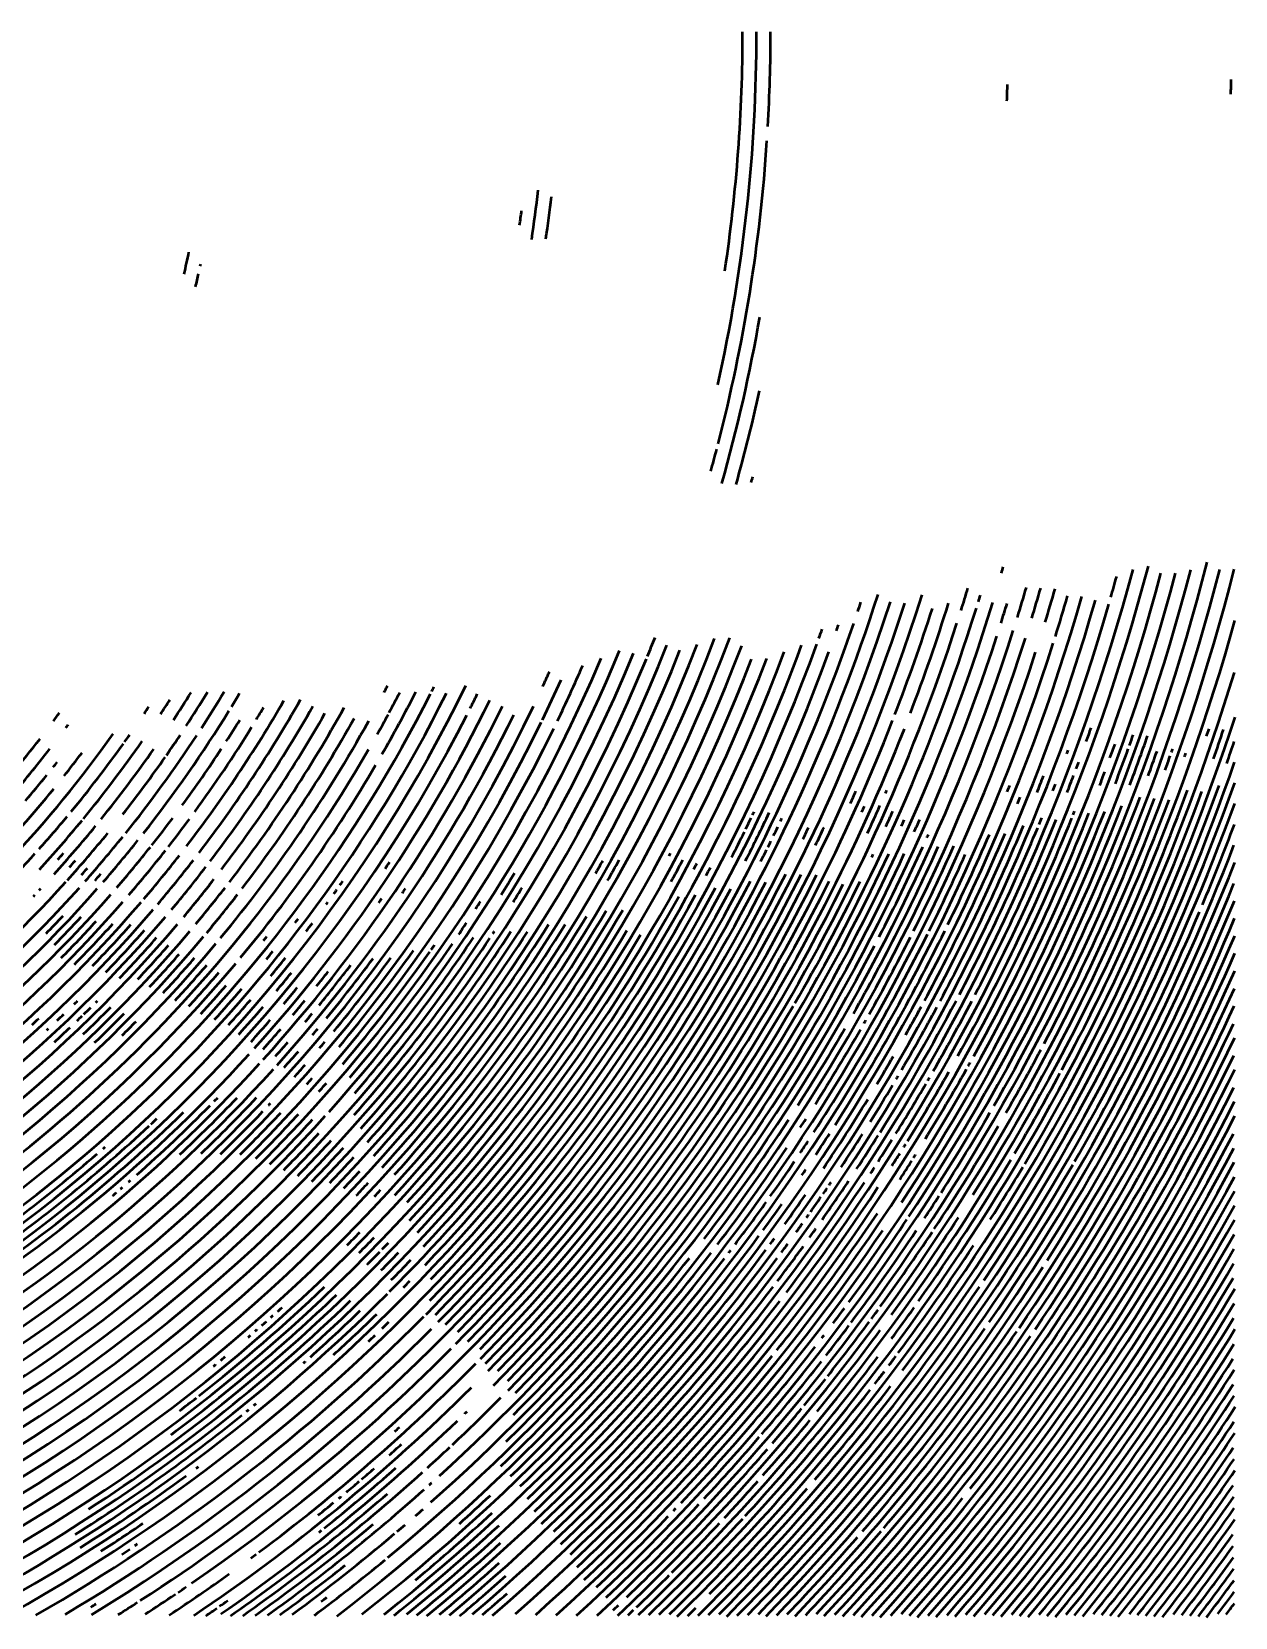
# Model space of a CAD drawing. Header units: millimetres. Extents: x -283 to 564, y -30 to 598.
# Drawn here: x 322.7 to 564.2, y -30.3 to 287.9 of the extents above; entities that cross this region are included whole.
import ezdxf

# ---------------------------------------------------------------- set-up
doc = ezdxf.new("R2010")
doc.units = ezdxf.units.MM
doc.layers.get('0').update_dxf_attribs({"lineweight": 50, "true_color": 0xffffff})

msp = doc.modelspace()

# ---------------------------------------------------------------- linework, layer by layer
for centre, radius, start, end in [((140.83, 287.84), 327.31, 347.4996, 359.9995), ((140.83, 287.84), 324.51, 351.4982, 0.0031), ((140.83, 287.84), 330.12, 356.7003, 0.0015), ((140.83, 287.84), 377.78, 357.9009, 358.3989), ((140.83, 287.83), 422.63, 358.3015, 358.7015), ((140.83, 287.84), 330.12, 345.4985, 356.2023), ((140.83, 287.84), 285.26, 351.5983, 353.6014), ((140.83, 287.84), 288.06, 351.7011, 353.4021), ((140.83, 287.84), 282.46, 352.0996, 352.6983), ((140.83, 287.84), 217.97, 347.101, 348.2984), ((140.83, 287.84), 220.78, 346.5988, 347.2982), ((140.83, 287.84), 220.78, 347.6997, 347.8004), ((140.83, 287.84), 332.92, 344.2025, 350.0999), ((140.83, 287.84), 335.72, 344.2997, 347.601), ((140.83, 287.84), 330.12, 344.5027, 345.3029), ((140.83, 287.83), 338.53, 344.5037, 344.6996), ((140.83, 287.84), 431.04, 312.5011, 345.7007), ((140.83, 287.84), 417.03, 310.401, 344.9995), ((140.83, 287.84), 419.83, 310.8003, 345.2002), ((140.83, 287.84), 422.63, 311.3004, 345.1015), ((140.83, 287.84), 425.44, 311.6997, 345.2015), ((140.83, 287.84), 428.24, 312.099, 345.3993), ((140.83, 287.84), 433.85, 312.9004, 345.5993), ((140.83, 287.84), 436.65, 313.2997, 345.7006), ((140.83, 287.84), 391.79, 343.9003, 344.0989), ((140.83, 287.84), 414.22, 344.0993, 344.7008), ((140.83, 287.83), 386.19, 342.5018, 343.2012), ((140.83, 287.84), 397.4, 342.8001, 343.7009), ((140.83, 287.83), 400.2, 342.9006, 343.8014), ((140.83, 287.84), 403.01, 342.8994, 343.9009), ((140.83, 287.84), 372.17, 301.3991, 342.0993), ((140.83, 287.84), 377.78, 304.5002, 342.6013), ((140.83, 287.84), 408.61, 308.9989, 343.8995), ((140.83, 287.84), 411.42, 309.401, 343.9016), ((140.83, 287.84), 369.37, 315.5, 342.2007), ((140.83, 287.84), 391.79, 312.299, 343.0004), ((140.83, 287.84), 414.22, 309.901, 343.9008), ((140.83, 287.84), 374.97, 315.4006, 342.1992), ((140.83, 287.84), 388.99, 315.5003, 342.699), ((140.83, 287.84), 366.56, 341.499, 341.8011), ((140.83, 287.84), 380.58, 338.8993, 342.3012), ((140.83, 287.84), 383.38, 339.0999, 342.5998), ((140.83, 287.83), 388.99, 342.9017, 343.1003), ((140.83, 287.84), 394.6, 342.5018, 343.1005), ((140.83, 287.84), 405.81, 342.5991, 343.7993), ((140.83, 287.84), 366.56, 315.4, 341.0992), ((140.83, 287.84), 386.19, 315.2996, 342.1011), ((140.83, 287.84), 439.45, 313.7004, 344.4004), ((140.83, 287.82), 363.76, 340.7018, 340.9033), ((140.83, 287.84), 341.33, 291.501, 339.1001), ((140.83, 287.84), 344.13, 292.5997, 339.298), ((140.83, 287.84), 400.2, 307.4009, 342.3015), ((140.83, 287.84), 397.4, 309.6006, 342.4002), ((140.83, 287.84), 394.6, 311.5989, 342.1016), ((140.83, 287.84), 330.12, 337.6987, 338.3981), ((140.83, 287.84), 360.95, 340.3003, 340.5996), ((140.83, 287.84), 327.31, 283.9986, 337.6015), ((140.83, 287.84), 332.92, 287.4998, 338.2994), ((140.83, 287.84), 335.72, 288.9007, 338.3015), ((140.83, 287.84), 338.53, 290.2008, 338.7008), ((140.83, 287.84), 346.94, 293.7012, 339.1993), ((140.83, 287.84), 355.35, 296.6001, 339.4992), ((140.83, 287.84), 360.95, 298.4003, 340.0992), ((140.83, 287.84), 363.76, 299.1996, 340.0005), ((140.83, 287.84), 324.51, 318.0999, 337.4988), ((140.83, 287.84), 403.01, 308.0016, 342.0014), ((140.83, 287.84), 405.81, 308.4989, 342.4007), ((140.83, 287.84), 358.15, 315.1002, 339.9013), ((140.83, 287.84), 321.71, 281.8012, 336.9988), ((140.83, 287.84), 330.12, 285.8024, 337.598), ((140.83, 287.84), 349.74, 294.6992, 338.8992), ((140.83, 287.84), 352.54, 295.7, 339.0999), ((140.83, 287.84), 313.29, 335.2023, 335.801), ((140.83, 287.84), 318.9, 334.2998, 336.4987), ((140.83, 287.84), 442.26, 314.0997, 343.1001), ((140.83, 287.84), 299.28, 284.5993, 334.0001), ((140.83, 287.84), 285.26, 332.3001, 332.6023), ((140.83, 287.83), 293.67, 333.2026, 333.404), ((140.83, 287.84), 316.1, 334.1021, 335.7023), ((140.83, 287.84), 296.47, 294.8031, 333.3994), ((140.83, 287.84), 293.67, 295.3997, 333.1008), ((140.83, 287.84), 248.81, 326.5997, 327.3998), ((140.83, 287.84), 251.62, 326.7027, 328.2022), ((140.83, 287.84), 254.42, 326.8, 328.6017), ((140.83, 287.84), 268.44, 322.5018, 329.9995), ((140.83, 287.84), 271.24, 322.5989, 330.3988), ((140.83, 287.84), 257.22, 327.0986, 329.001), ((140.83, 287.84), 260.03, 328.6003, 329.2997), ((140.83, 287.84), 304.88, 318.0017, 333.8979), ((140.83, 287.84), 290.87, 330.0998, 332.903), ((140.83, 287.84), 288.06, 331.6978, 332.5987), ((140.83, 287.84), 302.08, 333.3026, 333.9013), ((140.83, 287.84), 313.29, 282.6008, 334.402), ((140.83, 287.84), 302.08, 284.1985, 333.0006), ((140.83, 287.84), 231.99, 323.3983, 323.9019), ((140.83, 287.84), 260.03, 321.8019, 328.3987), ((140.83, 287.83), 246.01, 326.2014, 326.5986), ((140.83, 287.84), 274.05, 322.6009, 330.4008), ((140.83, 287.84), 285.26, 320.399, 331.0021), ((140.83, 287.84), 276.85, 322.603, 330.4029), ((140.83, 287.84), 262.83, 327.203, 328.2997), ((140.83, 287.84), 279.65, 322.398, 330.998), ((140.83, 287.84), 282.46, 322.5007, 330.7986), ((140.83, 287.84), 265.63, 328.6995, 329.2982), ((140.83, 287.84), 307.69, 317.903, 333.9), ((140.83, 287.84), 310.49, 318.1009, 333.8013), ((140.83, 287.83), 288.06, 330.7024, 331.6032), ((140.83, 287.84), 380.58, 315.6005, 338.7006), ((140.83, 287.84), 445.06, 314.3997, 341.9999), ((140.83, 287.84), 318.9, 281.8999, 333.9976), ((140.83, 287.84), 316.1, 282.2, 334.0012), ((140.83, 287.84), 243.21, 316.8992, 324.5983), ((140.83, 287.83), 234.8, 323.502, 323.7035), ((140.83, 287.84), 246.01, 324.6004, 325.0033), ((140.83, 287.84), 257.22, 321.3018, 326.7012), ((140.83, 287.84), 254.42, 325.1995, 326.3018), ((140.83, 287.84), 265.63, 323.8985, 328.302), ((140.83, 287.84), 383.38, 315.499, 338.5992), ((140.83, 287.84), 418.43, 340.0987, 340.4987), ((140.83, 287.83), 426.84, 340.3998, 340.702), ((140.83, 287.84), 429.64, 339.3992, 340.8009), ((140.83, 287.84), 440.86, 341.2993, 341.4994), ((140.83, 287.84), 443.66, 340.7997, 341.5998), ((140.83, 287.84), 288.06, 296.4979, 330.0025), ((140.83, 287.84), 231.99, 318.0996, 322.3016), ((140.83, 287.84), 234.8, 319.1034, 322.2032), ((140.83, 287.84), 246.01, 320.4991, 324.4997), ((140.83, 287.84), 248.81, 320.6018, 325.1005), ((140.83, 287.84), 251.62, 321.1019, 325.1026), ((140.83, 287.84), 262.83, 323.8014, 326.8005), ((140.84, 287.85), 415.62, 339.5974, 339.6981), ((140.83, 287.84), 424.03, 339.8983, 340.2984), ((140.83, 287.83), 426.84, 339.2997, 340.3012), ((140.83, 287.83), 432.44, 339.8018, 340.5012), ((140.82, 287.8), 435.25, 340.6053, 340.7032), ((140.83, 287.84), 446.46, 340.8004, 341.4005), ((140.83, 287.84), 237.6, 321.601, 321.9031), ((140.83, 287.84), 240.4, 321.603, 323.0018), ((140.83, 287.84), 254.42, 321.8984, 325.0989), ((140.83, 287.84), 290.87, 320.3023, 329.6017), ((140.83, 287.84), 447.86, 314.8004, 340.8996), ((140.83, 287.82), 418.43, 339.3009, 339.5023), ((140.83, 287.84), 435.25, 340.1002, 340.5003), ((140.83, 287.84), 438.05, 340.5996, 340.7004), ((140.83, 287.84), 237.6, 319.5026, 321.1028), ((140.83, 287.84), 449.27, 326.0997, 340.3999), ((140.83, 287.83), 412.82, 338.2994, 338.8002), ((140.83, 287.83), 415.62, 338.501, 338.7024), ((140.83, 287.84), 418.43, 338.5993, 339.1001), ((140.83, 287.83), 424.03, 339.1026, 339.4998), ((140.83, 287.84), 240.4, 316.1979, 320.8028), ((140.83, 287.84), 379.18, 335.8984, 336.2984), ((140.83, 287.83), 384.78, 336.6016, 336.7024), ((140.83, 287.84), 446.46, 323.0007, 340.2006), ((140.83, 287.84), 438.05, 327.7995, 339.4), ((140.83, 287.84), 432.44, 330.0993, 339.2), ((140.84, 287.85), 407.21, 337.9987, 338.1973), ((140.83, 287.84), 410.02, 337.7979, 337.9993), ((140.83, 287.84), 443.66, 329.1996, 339.9006), ((140.83, 287.84), 435.25, 332.1996, 339.3), ((140.83, 287.84), 440.86, 331.8008, 339.8007), ((140.83, 287.84), 450.67, 315.1997, 339.9001), ((140.83, 287.83), 365.16, 332.9014, 334.5995), ((140.84, 287.86), 362.36, 334.2967, 334.3975), ((140.83, 287.83), 381.98, 335.8014, 336), ((140.83, 287.84), 384.78, 335.2987, 336.1996), ((140.83, 287.84), 387.59, 335.7011, 336.199), ((140.83, 287.84), 426.84, 326.6009, 338.4993), ((140.83, 287.84), 429.64, 326.4015, 338.8007), ((140.83, 287.84), 424.03, 330.9996, 338.3014), ((140.82, 287.81), 421.23, 338.1052, 338.2059), ((140.83, 287.84), 246.01, 318.1993, 320.2024), ((140.83, 287.84), 248.81, 317.502, 320.5011), ((140.83, 287.84), 251.62, 317.8008, 320.6991), ((140.83, 287.84), 262.83, 321.6024, 323.102), ((140.83, 287.84), 265.63, 322.0017, 323.5012), ((140.83, 287.83), 362.36, 332.8014, 333.6995), ((140.83, 287.84), 362.36, 333.7994, 334.1995), ((140.83, 287.83), 367.96, 334.0008, 334.3002), ((140.82, 287.82), 367.96, 334.5033, 334.604), ((140.83, 287.83), 373.57, 334.3007, 334.7007), ((140.83, 287.84), 376.37, 334.2994, 334.9009), ((140.83, 287.84), 390.39, 335.898, 336.0994), ((140.83, 287.83), 393.2, 335.9013, 336.3014), ((140.83, 287.84), 412.82, 331.9007, 337.3002), ((140.83, 287.84), 421.23, 330.7989, 338), ((140.83, 287.84), 415.62, 332.3, 337.4001), ((140.83, 287.84), 418.43, 332.5007, 337.7994), ((140.83, 287.82), 415.62, 337.5029, 337.7015), ((140.83, 287.84), 452.07, 337.1999, 339.4003), ((140.83, 287.84), 254.42, 317.9986, 320.8018), ((140.83, 287.84), 257.22, 318.4985, 321.1003), ((140.83, 287.84), 260.03, 318.9986, 321.399), ((140.83, 287.84), 262.83, 319.2022, 321.5019), ((140.83, 287.84), 453.47, 315.4997, 338.9006), ((140.84, 287.85), 367.96, 333.5969, 333.7983), ((140.83, 287.84), 398.8, 330.3993, 335.8016), ((140.83, 287.84), 396, 332.6997, 335.6008), ((140.83, 287.84), 401.61, 333.2998, 335.9995), ((140.83, 287.84), 410.02, 331.7, 336.9008), ((140.82, 287.81), 396, 335.905, 336.0057), ((140.83, 287.84), 407.21, 333.8997, 336.7001), ((140.83, 287.84), 246.01, 317.0018, 317.9026), ((140.83, 287.84), 250.22, 318.3976, 318.8005), ((140.83, 287.84), 253.02, 318.5007, 318.898), ((140.83, 287.84), 265.63, 319.2991, 321.8002), ((140.83, 287.84), 268.44, 319.5977, 321.9981), ((140.83, 287.84), 271.24, 319.8012, 322.2016), ((140.83, 287.83), 303.48, 326.3997, 326.7018), ((140.83, 287.84), 393.2, 315.1005, 335.2016), ((140.83, 287.84), 390.39, 315.5992, 335.0009), ((140.83, 287.83), 339.93, 330.2035, 330.7015), ((140.83, 287.83), 342.73, 330.1993, 330.9995), ((140.84, 287.86), 351.14, 331.8963, 331.9971), ((140.83, 287.83), 353.95, 331.2006, 332.0007), ((140.83, 287.83), 367.96, 333.0997, 333.4997), ((140.83, 287.84), 387.59, 334.6991, 334.7998), ((140.83, 287.84), 404.41, 333.5004, 335.9008), ((140.83, 287.84), 454.87, 325.2995, 338.5002), ((140.83, 287.83), 255.82, 318.5996, 319.0025), ((140.83, 287.84), 258.63, 318.8011, 319.1984), ((140.83, 287.84), 274.05, 319.9992, 322.2989), ((140.83, 287.84), 276.85, 320.102, 322.0995), ((140.83, 287.84), 373.57, 315.7017, 333.1003), ((140.83, 287.84), 376.37, 315.7009, 333.3009), ((140.83, 287.84), 379.18, 315.8009, 333.5016), ((140.83, 287.84), 325.91, 327.8982, 328.7991), ((140.83, 287.83), 356.75, 331.9, 332.1014), ((140.83, 287.83), 359.55, 331.9028, 332.2021), ((140.83, 287.84), 260.03, 298.5981, 318.6013), ((140.83, 287.84), 262.83, 298.298, 318.7992), ((140.83, 287.84), 257.22, 299.3011, 318.1013), ((140.83, 287.84), 254.42, 299.9984, 317.8978), ((140.84, 287.84), 251.62, 316.3997, 316.5004), ((140.84, 287.85), 251.62, 316.7955, 316.8962), ((140.83, 287.84), 279.65, 320.199, 322.1014), ((140.83, 287.84), 282.46, 320.2011, 322.1986), ((140.83, 287.84), 297.88, 324.4985, 324.7), ((140.84, 287.84), 297.88, 324.8998, 325.1012), ((140.84, 287.84), 309.09, 325.999, 326.2005), ((140.83, 287.84), 359.55, 316.5, 331.2016), ((140.83, 287.84), 365.16, 315.7991, 331.8995), ((140.83, 287.84), 362.36, 316.3006, 331.7016), ((140.83, 287.84), 367.96, 315.5997, 332.3995), ((140.83, 287.84), 370.77, 315.5989, 332.6002), ((140.83, 287.84), 381.98, 315.6015, 333.5008), ((140.83, 287.84), 384.78, 315.7015, 333.6008), ((140.83, 287.83), 328.71, 327.9006, 328.4993), ((140.83, 287.84), 456.27, 315.9004, 338.0004), ((140.83, 287.84), 387.59, 329.8008, 333.8993), ((140.83, 287.84), 271.24, 296.301, 319.4991), ((140.83, 287.84), 268.44, 296.9984, 319.402), ((140.83, 287.84), 265.63, 297.6007, 318.9019), ((140.83, 287.84), 297.88, 324, 324.1007), ((140.83, 287.84), 306.29, 325.1978, 325.3992), ((140.83, 287.84), 345.54, 317.4997, 329.3002), ((140.83, 287.84), 348.34, 317.5997, 329.6016), ((140.83, 287.84), 356.75, 316.9008, 330.9002), ((140.83, 287.83), 323.11, 327.0015, 327.3036), ((140.83, 287.84), 457.68, 327.3997, 337.6), ((140.83, 287.84), 274.05, 296.0009, 319.6019), ((140.83, 287.84), 276.85, 295.8015, 319.699), ((140.83, 287.84), 258.63, 315.6012, 316.6978), ((140.83, 287.84), 261.43, 315.5026, 317.198), ((140.83, 287.84), 264.23, 315.3032, 317.5021), ((140.83, 287.84), 267.04, 315.501, 317.9014), ((140.83, 287.84), 269.84, 316.001, 318.4013), ((140.83, 287.83), 295.07, 322.7005, 322.9019), ((140.83, 287.84), 297.88, 322.702, 323.0992), ((140.83, 287.84), 337.12, 318.0028, 327.9008), ((140.83, 287.84), 339.93, 317.8985, 328.1994), ((140.83, 287.84), 342.73, 318.0013, 328.8002), ((140.83, 287.84), 323.11, 325.8985, 326.4021), ((140.83, 287.84), 459.08, 316.2004, 337.1995), ((140.83, 287.84), 452.07, 329.8995, 336.9999), ((140.83, 287.84), 279.65, 298.1033, 319.8018), ((140.83, 287.84), 282.46, 297.8031, 319.9997), ((140.83, 287.84), 272.64, 316.199, 318.5994), ((140.83, 287.84), 275.45, 316.4024, 318.7021), ((140.83, 287.83), 292.27, 321.4004, 321.6019), ((140.83, 287.84), 328.71, 318.601, 326.4008), ((140.83, 287.84), 325.91, 319.1976, 326.1022), ((140.83, 287.84), 331.52, 318.4016, 327.0015), ((140.83, 287.84), 334.32, 318.2022, 327.3001), ((140.83, 287.84), 351.14, 317.2017, 329.1), ((140.83, 287.84), 353.95, 317.1002, 329.2), ((140.83, 287.84), 328.71, 326.602, 326.7027), ((140.83, 287.84), 404.41, 326.9007, 333.3997), ((140.83, 287.84), 407.21, 327.4007, 333.701), ((140.83, 287.84), 401.61, 330.5999, 333.101), ((140.83, 287.84), 460.48, 325.6001, 336.8004), ((140.83, 287.84), 285.26, 297.1002, 320.1024), ((140.83, 287.84), 278.25, 316.9026, 318.7994), ((140.83, 287.84), 281.05, 316.9995, 318.8012), ((140.83, 287.84), 283.86, 317.2029, 319.0997), ((140.83, 287.84), 295.07, 320.8982, 321.3011), ((140.83, 287.84), 297.88, 320.4976, 321.3984), ((140.83, 287.84), 311.89, 320.6031, 323.4007), ((140.83, 287.84), 314.7, 320.398, 323.8), ((140.83, 287.84), 317.5, 320.0979, 324.5014), ((140.83, 287.84), 320.3, 319.7027, 324.8), ((140.83, 287.84), 323.11, 319.4977, 325.5015), ((140.83, 287.84), 320.3, 324.9004, 325.1018), ((140.83, 287.84), 396, 314.4003, 332.4004), ((140.83, 287.84), 461.88, 316.5004, 336.4), ((140.83, 287.84), 290.87, 296.002, 320.0002), ((140.83, 287.84), 286.66, 317.3001, 319.2025), ((140.83, 287.84), 289.46, 317.498, 319.2996), ((140.83, 287.84), 300.68, 320.2028, 321.0981), ((140.83, 287.83), 306.29, 321.2987, 321.9981), ((140.83, 287.84), 309.09, 320.8026, 322.6994), ((140.83, 287.84), 463.28, 325.8008, 335.9996), ((140.83, 287.84), 292.27, 317.6008, 319.1004), ((140.83, 287.84), 295.07, 317.7987, 319.399), ((140.83, 287.84), 303.48, 319.9979, 320.798), ((140.83, 287.84), 464.69, 316.8997, 335.6006), ((140.83, 287.83), 272.64, 314.3032, 314.499), ((140.84, 287.84), 275.45, 314.9962, 315.0969), ((140.83, 287.84), 297.88, 318.002, 319.3001), ((140.83, 287.84), 306.29, 319.8995, 320.5989), ((140.83, 287.84), 387.59, 315.7007, 329.7001), ((140.83, 287.84), 466.09, 317, 335.2001), ((140.83, 287.84), 415.62, 327.8994, 332.1014), ((140.83, 287.84), 418.43, 330.1002, 332.2992), ((140.83, 287.84), 269.84, 312.4024, 312.7996), ((140.83, 287.84), 272.64, 313.3004, 313.6976), ((140.83, 287.84), 275.45, 313.901, 314.1976), ((140.83, 287.84), 278.25, 313.7019, 315.3021), ((140.83, 287.84), 275.45, 314.2983, 314.7012), ((140.83, 287.84), 281.05, 313.7989, 315.4998), ((140.83, 287.84), 283.86, 314.8028, 315.6029), ((140.83, 287.84), 300.68, 317.9985, 319.4029), ((140.83, 287.84), 303.48, 318.1014, 319.198), ((140.83, 287.84), 309.09, 320.0021, 320.3994), ((140.84, 287.84), 401.61, 330.2995, 330.4003), ((140.83, 287.83), 412.82, 329.6991, 331.6995), ((140.83, 287.83), 410.02, 330.601, 331.5018), ((140.83, 287.83), 272.64, 312.7033, 312.804), ((140.83, 287.84), 275.45, 312.603, 313.4982), ((140.83, 287.84), 306.29, 318.1985, 319.2001), ((140.83, 287.84), 311.89, 319.802, 320.0985), ((140.83, 287.84), 398.8, 327.2993, 329.9011), ((140.83, 287.84), 401.61, 327.601, 330.0992), ((140.83, 287.84), 467.49, 317.1997, 334.7997), ((140.83, 287.84), 468.89, 317.3, 334.4999), ((140.83, 287.83), 309.09, 318.3018, 319.0012), ((140.83, 287.84), 311.89, 318.2027, 319.0028), ((140.83, 287.84), 314.7, 319.5978, 319.9), ((140.83, 287.84), 435.25, 330.1014, 332.001), ((140.83, 287.84), 310.49, 281.8994, 317.8995), ((140.83, 287.84), 304.88, 283.199, 317.6995), ((140.83, 287.84), 307.69, 283.1003, 317.7016), ((140.83, 287.84), 314.7, 318.1988, 318.7975), ((140.83, 287.84), 470.29, 317.4997, 334.0995), ((140.83, 287.84), 410.02, 328.9999, 329.9008), ((140.83, 287.84), 424.03, 328.4006, 330.5995), ((140.83, 287.84), 424.03, 330.6999, 330.8006), ((140.83, 287.84), 471.69, 321.6999, 333.7998), ((140.83, 287.83), 317.5, 318.3026, 318.5991), ((140.83, 287.83), 320.3, 318.3994, 318.8023), ((140.83, 287.84), 412.82, 328.0004, 329.2006), ((140.83, 287.84), 418.43, 328.0998, 329.7), ((140.83, 287.83), 412.82, 329.4012, 329.502), ((140.83, 287.84), 421.23, 328.0991, 330.3009), ((140.84, 287.84), 418.43, 329.7997, 329.8976), ((140.83, 287.84), 440.86, 329.2998, 331.7002), ((140.83, 287.84), 309.09, 313.1985, 316.2031), ((140.83, 287.84), 311.89, 313.799, 316.703), ((140.83, 287.83), 306.29, 315.5029, 315.7043), ((140.83, 287.84), 410.02, 326.1998, 328.4994), ((140.83, 287.84), 473.1, 317.7997, 333.4008), ((140.83, 287.84), 324.51, 281.8984, 317.8985), ((140.83, 287.84), 303.48, 303.5984, 314.4029), ((140.83, 287.84), 306.29, 311.5009, 315.3001), ((140.83, 287.84), 314.7, 314.2992, 316.4981), ((140.83, 287.84), 317.5, 314.7991, 316.9029), ((140.83, 287.84), 320.3, 315.0977, 317.3023), ((140.81, 287.82), 314.7, 316.8048, 316.9055), ((140.83, 287.84), 474.5, 317.9, 333.0996), ((140.83, 287.84), 475.9, 318.0997, 332.7999), ((140.83, 287.84), 432.44, 327.3994, 329.9005), ((140.83, 287.84), 300.68, 305.3029, 313.1027), ((140.83, 287.84), 300.68, 313.1971, 313.4993), ((140.83, 287.84), 323.11, 315.3013, 317.5003), ((140.83, 287.84), 325.91, 315.4991, 317.3008), ((140.83, 287.84), 398.8, 322.5995, 326.8016), ((140.83, 287.84), 401.61, 326.8004, 327.0998), ((140.83, 287.84), 435.25, 326.5008, 329.7013), ((140.83, 287.83), 297.88, 311.1997, 311.3005), ((140.83, 287.84), 328.71, 315.7026, 317.398), ((140.83, 287.84), 331.52, 315.9005, 317.5008), ((140.83, 287.84), 401.61, 322.6994, 326.1013), ((140.83, 287.84), 404.41, 326.2009, 326.601), ((140.83, 287.83), 407.21, 326.3999, 327.1021), ((140.83, 287.83), 412.82, 326.5015, 327.601), ((140.83, 287.84), 415.62, 326.699, 327.8013), ((140.83, 287.84), 418.43, 327.1986, 327.9008), ((140.83, 287.84), 477.3, 318.3007, 332.3994), ((140.82, 287.82), 421.23, 327.9033, 328.004), ((140.83, 287.84), 478.7, 318.3996, 332.0997), ((140.83, 287.84), 297.88, 307.0019, 310.9018), ((140.83, 287.84), 334.32, 316.2998, 317.5028), ((140.83, 287.84), 404.41, 324.6988, 325.899), ((140.83, 287.83), 421.23, 327.2994, 327.6994), ((140.83, 287.84), 424.03, 327.0993, 327.7008), ((140.83, 287.84), 424.03, 327.7992, 327.9), ((140.83, 287.84), 480.1, 318.5, 331.8), ((140.83, 287.84), 440.86, 324.7003, 329.0996), ((140.82, 287.83), 306.29, 311.1, 311.2007), ((140.83, 287.83), 337.12, 316.498, 317.2982), ((140.83, 287.84), 452.07, 315.3001, 329.8003), ((140.83, 287.83), 407.21, 325.7002, 325.9016), ((140.84, 287.84), 418.43, 326.798, 326.9994), ((140.83, 287.84), 481.51, 318.6996, 331.5003), ((140.83, 287.84), 443.66, 327.5002, 329.1004), ((140.83, 287.84), 306.29, 310.2977, 310.4991), ((140.83, 287.84), 306.29, 310.7, 310.8007), ((140.83, 287.84), 339.93, 316.6005, 317.1992), ((140.83, 287.84), 342.73, 316.9993, 317.3015), ((140.83, 287.84), 421.23, 313.5011, 326.5997), ((140.83, 287.84), 410.02, 324.3002, 325.2989), ((140.83, 287.84), 418.43, 322.8012, 326.4997), ((140.83, 287.84), 415.62, 325.001, 326.2991), ((140.83, 287.83), 412.82, 325.6016, 325.8003), ((140.83, 287.84), 412.82, 325.8999, 326.0006), ((140.83, 287.84), 432.44, 326.5995, 327.2989), ((140.83, 287.84), 482.91, 318.8, 331.1998), ((140.83, 287.84), 404.41, 323.0009, 324.5005), ((140.83, 287.84), 407.21, 323.8003, 324.7011), ((140.83, 287.84), 412.82, 324.9984, 325.4992), ((140.83, 287.84), 484.31, 319.0003, 330.9001), ((140.83, 287.84), 424.03, 321.4009, 326.0002), ((140.83, 287.84), 412.82, 324.2993, 324.6015), ((140.83, 287.84), 412.82, 324.7999, 324.9006), ((140.83, 287.84), 429.64, 323.6013, 326.301), ((140.83, 287.84), 438.05, 324.0004, 327.1002), ((140.83, 287.84), 485.71, 319.0999, 330.6004), ((140.83, 287.83), 345.54, 315.2005, 315.802), ((140.83, 287.84), 348.34, 315.3, 315.9994), ((140.83, 287.83), 351.14, 315.9018, 316.2012), ((140.83, 287.84), 407.21, 313.7007, 323.6016), ((140.83, 287.84), 426.84, 313.3009, 325.7001), ((140.82, 287.82), 410.02, 323.6032, 323.8019), ((140.83, 287.83), 412.82, 323.6014, 323.9007), ((140.83, 287.84), 415.62, 324.3994, 324.7015), ((140.83, 287.84), 432.44, 323.2002, 326.1993), ((140.83, 287.84), 435.25, 323.9997, 326.4001), ((140.83, 287.84), 487.11, 319.3003, 330.3), ((140.83, 287.83), 351.14, 315.2018, 315.8005), ((140.83, 287.84), 353.95, 315.3991, 316.1992), ((140.83, 287.84), 398.8, 313.8009, 321.9), ((140.83, 287.84), 401.61, 313.8001, 322.4001), ((140.83, 287.84), 404.41, 313.7994, 322.5), ((140.83, 287.84), 410.02, 313.5992, 323.3994), ((140.83, 287.84), 412.82, 313.5006, 323.4014), ((140.84, 287.84), 404.41, 322.7003, 322.7982), ((140.83, 287.84), 415.62, 322.9001, 324.1002), ((140.83, 287.84), 443.66, 323.3009, 326.7), ((140.83, 287.84), 488.52, 319.3999, 330.0002), ((140.83, 287.84), 356.75, 315.4015, 316.2996), ((140.83, 287.84), 457.68, 316.0007, 327.1997), ((140.83, 287.84), 489.92, 319.6003, 329.6998), ((140.83, 287.84), 348.34, 308.1996, 313.6998), ((140.83, 287.83), 359.55, 315.5017, 315.8011), ((140.83, 287.84), 415.62, 313.6005, 322.7013), ((140.83, 287.84), 449.27, 315, 325.8997), ((140.83, 287.84), 491.32, 319.6999, 329.4001), ((140.83, 287.84), 492.72, 319.8003, 329.2004), ((140.83, 287.84), 358.15, 297.5002, 314.9994), ((140.83, 287.84), 353.95, 303.1008, 314.0004), ((140.83, 287.84), 351.14, 306.6993, 313.7997), ((140.83, 287.83), 345.54, 312.0003, 312.2018), ((140.83, 287.84), 418.43, 313.4991, 322.4991), ((140.83, 287.84), 440.86, 323.4999, 324.5001), ((140.83, 287.84), 494.12, 320, 328.9), ((140.83, 287.84), 366.56, 299.9011, 315.2993), ((140.84, 287.84), 345.54, 311.2987, 311.5001), ((140.82, 287.82), 345.54, 311.7035, 311.8043), ((140.83, 287.84), 356.75, 311.8007, 313.9996), ((140.83, 287.84), 359.55, 312.4015, 314.3011), ((140.83, 287.84), 362.36, 314.1015, 314.4008), ((140.83, 287.84), 435.25, 321.7001, 323.499), ((140.83, 287.84), 429.64, 322.8986, 323.3994), ((140.84, 287.84), 435.25, 323.5987, 323.8981), ((140.83, 287.84), 495.52, 320.1002, 328.6002), ((140.83, 287.84), 369.37, 300.7005, 315.2006), ((140.82, 287.83), 345.54, 310.7032, 310.8011), ((140.82, 287.83), 345.54, 311.003, 311.1037), ((140.83, 287.84), 362.36, 313.4999, 313.7992), ((140.83, 287.84), 454.87, 315.7007, 325.1008), ((140.83, 287.84), 438.05, 320.7997, 323.4995), ((140.82, 287.83), 429.64, 322.4028, 322.5007), ((140.83, 287.84), 432.44, 322.1005, 323.0992), ((140.83, 287.84), 460.48, 319.2005, 325.5008), ((140.83, 287.84), 463.28, 319.5998, 325.6008), ((140.83, 287.84), 496.93, 320.2, 328.3999), ((140.83, 287.84), 374.97, 302.9007, 315.1991), ((140.83, 287.84), 429.64, 316.6015, 322.1017), ((140.83, 287.84), 498.33, 320.4002, 328.1001), ((140.83, 287.84), 345.54, 309.1987, 309.2994), ((140.84, 287.84), 345.54, 309.5003, 309.699), ((140.83, 287.84), 380.58, 306.7012, 315.399), ((140.83, 287.84), 356.75, 311.5009, 311.5988), ((140.83, 287.84), 424.03, 313.3996, 321.1994), ((140.83, 287.84), 440.86, 317.5006, 322.9001), ((140.83, 287.84), 432.44, 319.4012, 321.8995), ((140.83, 287.84), 443.66, 322.9002, 323.1996), ((140.83, 287.84), 499.73, 320.4999, 327.8004), ((140.83, 287.84), 501.13, 320.6002, 327.5999), ((140.83, 287.84), 435.25, 320.7012, 321.5992), ((140.83, 287.84), 446.46, 319.4001, 322.4999), ((140.83, 287.83), 443.66, 322.3015, 322.7016), ((140.83, 287.84), 502.53, 320.7999, 327.3002), ((140.83, 287.84), 348.34, 307.3993, 308.1015), ((140.83, 287.84), 383.38, 304.0007, 314.7996), ((140.83, 287.84), 388.99, 313.2006, 315.2009), ((140.83, 287.84), 443.66, 314.3008, 322.1006), ((140.83, 287.84), 503.93, 320.9003, 327.0999), ((140.83, 287.84), 356.75, 302.2999, 308.8996), ((140.82, 287.83), 356.75, 309.1027, 309.2034), ((140.82, 287.83), 356.75, 309.4025, 309.5032), ((140.82, 287.82), 386.19, 314.1019, 314.2026), ((140.83, 287.83), 435.25, 319.4007, 320.6009), ((140.83, 287.84), 505.34, 320.9999, 326.9001), ((140.83, 287.84), 386.19, 304.6993, 313.8001), ((140.84, 287.84), 379.18, 312.1996, 312.3982), ((140.83, 287.84), 438.05, 318.6008, 320.5004), ((140.83, 287.84), 506.74, 321.1999, 326.6), ((140.83, 287.84), 508.14, 321.2999, 326.4), ((140.83, 287.84), 381.98, 311.6006, 312.1013), ((140.83, 287.84), 388.99, 312.1991, 313.1), ((140.83, 287.84), 435.25, 313.7994, 319.1988), ((140.83, 287.84), 432.44, 317.1014, 319.3003), ((140.83, 287.84), 509.54, 321.4002, 326.0999), ((140.83, 287.84), 510.94, 321.5001, 325.9001), ((140.83, 287.84), 359.55, 302.2012, 306.2998), ((140.83, 287.84), 359.55, 306.7001, 306.8008), ((140.83, 287.84), 388.99, 305.1993, 312.0004), ((140.83, 287.84), 384.78, 308.699, 311.4994), ((140.83, 287.84), 381.98, 309.8999, 310.4006), ((140.83, 287.84), 381.98, 310.5008, 310.9988), ((140.83, 287.84), 438.05, 317.0997, 318.4006), ((140.83, 287.84), 512.35, 321.7002, 325.7001), ((140.83, 287.84), 387.59, 304.899, 310.7992), ((140.83, 287.84), 391.79, 305.8001, 311.7004), ((140.84, 287.84), 381.98, 309.5986, 309.6993), ((140.83, 287.84), 391.79, 311.8983, 311.9991), ((140.83, 287.84), 401.61, 311.7998, 313), ((140.83, 287.84), 446.46, 315.3995, 319.1008), ((140.83, 287.84), 513.75, 321.8001, 325.4), ((140.83, 287.84), 515.15, 321.9002, 325.2), ((140.83, 287.84), 381.98, 308.8005, 309.3992), ((140.83, 287.84), 394.6, 310.9997, 311.299), ((140.83, 287.84), 404.41, 309.8015, 312.6999), ((140.83, 287.84), 432.44, 313.4001, 316.8999), ((140.83, 287.84), 429.64, 316.2991, 316.3998), ((140.83, 287.84), 471.69, 317.6001, 321.4007), ((140.83, 287.84), 516.55, 322, 325.0001), ((140.83, 287.84), 362.36, 302.7011, 304.3014), ((140.83, 287.84), 390.39, 305.4997, 309.9004), ((140.83, 287.84), 407.21, 308.7014, 312.6013), ((140.83, 287.84), 394.6, 310.3009, 310.6002), ((140.83, 287.84), 429.64, 313.4008, 316.1005), ((140.83, 287.84), 440.86, 313.9, 317.3999), ((140.83, 287.84), 438.05, 315.0996, 316.8999), ((140.83, 287.84), 517.95, 322.1, 324.8001), ((140.83, 287.84), 365.16, 303.6991, 303.7998), ((140.83, 287.84), 394.6, 306.4009, 310.2001), ((140.83, 287.84), 384.78, 308.4998, 308.6005), ((140.83, 287.84), 410.02, 309.2013, 312.3011), ((140.83, 287.84), 460.48, 316.4, 319.0004), ((140.83, 287.84), 463.28, 316.7, 319.5005), ((140.83, 287.84), 519.35, 322.2998, 324.4998), ((140.83, 287.84), 365.16, 303.2012, 303.5005), ((140.83, 287.84), 380.58, 306.3991, 306.6006), ((140.83, 287.84), 397.4, 306.9009, 309.4999), ((140.83, 287.84), 520.76, 322.4001, 324.3002), ((140.83, 287.84), 522.16, 322.5, 324.1001), ((140.83, 287.84), 380.58, 303.3999, 305.5989), ((140.83, 287.84), 393.2, 306.1005, 308.5009), ((140.83, 287.84), 412.82, 309.7014, 311.9003), ((140.83, 287.84), 415.62, 310.1006, 311.7988), ((140.83, 287.83), 438.05, 313.8004, 315.0006), ((140.83, 287.84), 523.56, 322.5998, 323.8998), ((140.83, 287.84), 377.78, 303.999, 304.3011), ((140.83, 287.84), 524.96, 322.6999, 323.6999), ((140.83, 287.84), 526.36, 322.8998, 323.4998), ((140.83, 287.84), 370.77, 301.5018, 301.7004), ((140.83, 287.84), 374.97, 302.1005, 302.7999), ((140.83, 287.84), 377.78, 302.799, 303.9013), ((140.83, 287.83), 384.78, 304.3015, 304.7016), ((140.83, 287.84), 384.78, 304.7991, 305.1012), ((140.83, 287.83), 396, 307.3005, 307.502), ((140.83, 287.84), 418.43, 310.6008, 311.5017), ((140.83, 287.84), 435.25, 313.3017, 313.5003), ((140.83, 287.84), 446.46, 314.6007, 314.9), ((140.83, 287.83), 527.76, 323.0007, 323.3007), ((140.83, 287.83), 438.05, 313.5014, 313.7014)]:
    msp.add_arc(centre, radius, start, end)

doc.saveas('drawing.dxf')
